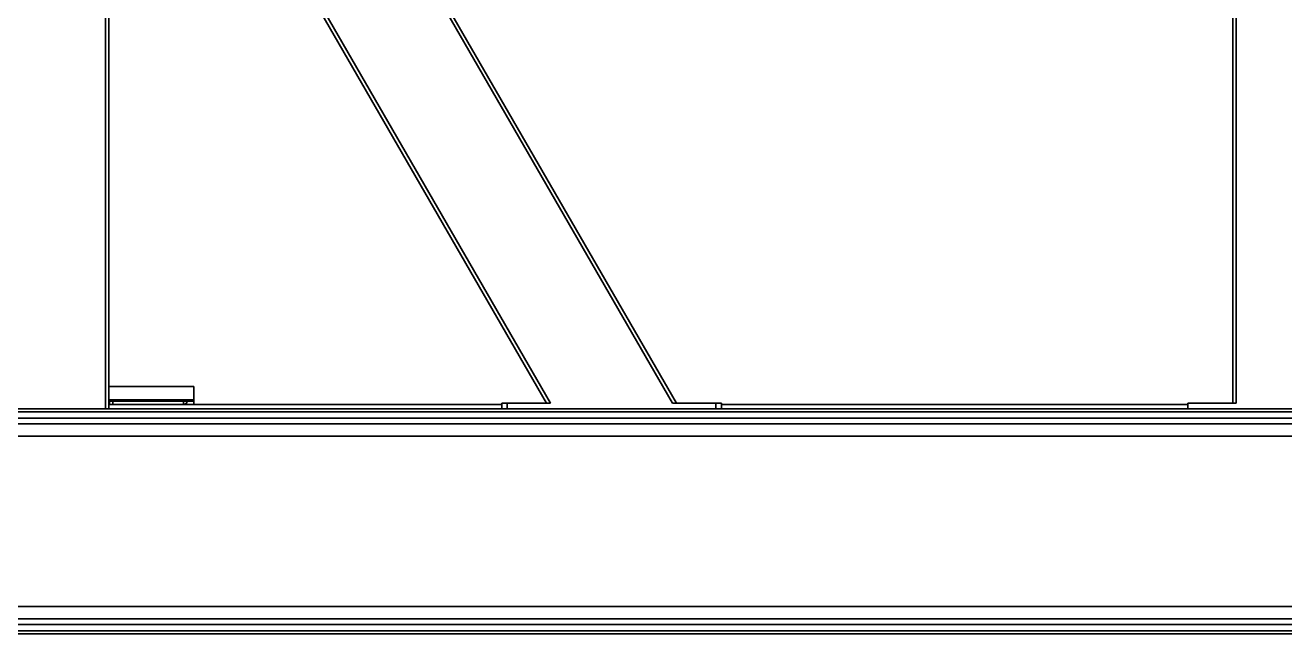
# Model space of a CAD drawing. Header units: millimetres. Extents: x 32496 to 166256, y 3504 to 23939.
# Drawn here: x 49005 to 50126, y 10678 to 11219 of the extents above; entities that cross this region are included whole.
import ezdxf

# ---------------------------------------------------------------- set-up
doc = ezdxf.new("R2010")
doc.units = ezdxf.units.MM
doc.layers.get('0').update_dxf_attribs({"lineweight": 35})

msp = doc.modelspace()

# ---------------------------------------------------------------- linework, layer by layer
at = {"linetype": 'Continuous'}
for p, q in [((49076.64, 13396.575), (49076.64, 10877.575)), ((50079.64, 13391.575), (50079.64, 10882.575)), ((50082.64, 13391.575), (50082.64, 10882.575)), ((49084.64, 11748.601), (49584.64, 10882.575)), ((49084.64, 11742.601), (49581.176, 10882.575)), ((49084.64, 11554.601), (49472.634, 10882.575)), ((49084.64, 11548.601), (49469.17, 10882.575)), ((49079.64, 11508.601), (49079.64, 10877.575)), ((49079.64, 10897.575), (49155.14, 10897.575)), ((49155.14, 10881.575), (49155.14, 10897.575)), ((49079.64, 10885.575), (49081.34, 10885.575)), ((49079.64, 10884.575), (49155.14, 10884.575)), ((49080.34, 10883.575), (49079.64, 10883.575)), ((49429.17, 10881.575), (49079.64, 10881.575)), ((49080.34, 10883.985), (49080.34, 10884.575)), ((49080.34, 10881.575), (49080.34, 10883.985)), ((49081.34, 10885.575), (49155.14, 10885.575)), ((49081.34, 10885.575), (49081.34, 10884.575)), ((49083.34, 10884.575), (49083.34, 10881.575)), ((49146.14, 10884.575), (49146.14, 10881.575)), ((49429.17, 10882.575), (49472.634, 10882.575)), ((49429.17, 10877.575), (49429.17, 10882.575)), ((49434.17, 10877.575), (49434.17, 10882.575)), ((49581.176, 10882.575), (49624.64, 10882.575)), ((49619.64, 10877.575), (49619.64, 10882.575)), ((49624.64, 10877.575), (49624.64, 10882.575)), ((50039.64, 10881.575), (49624.64, 10881.575)), ((50082.64, 10882.575), (50039.64, 10882.575)), ((50039.64, 10882.575), (50039.64, 10877.575)), ((52132.64, 10877.575), (40172.64, 10877.575)), ((52132.64, 10874.855), (40172.64, 10874.855)), ((52132.64, 10869.383), (40172.64, 10869.383)), ((52082.64, 10864.266), (40222.64, 10864.266)), ((52082.64, 10853.32), (40222.64, 10853.32)), ((52008.64, 10701.83), (40172.64, 10701.83)), ((52008.64, 10690.885), (40172.64, 10690.885)), ((52008.64, 10685.768), (40172.64, 10685.768)), ((52132.64, 10680.295), (40172.64, 10680.295)), ((52132.64, 10677.575), (40172.64, 10677.575))]:
    msp.add_line(p, q, dxfattribs=at)
msp.add_arc((49146.14, 10884.775), 3.2, 270, 356.345039, dxfattribs=at)

doc.saveas('drawing.dxf')
